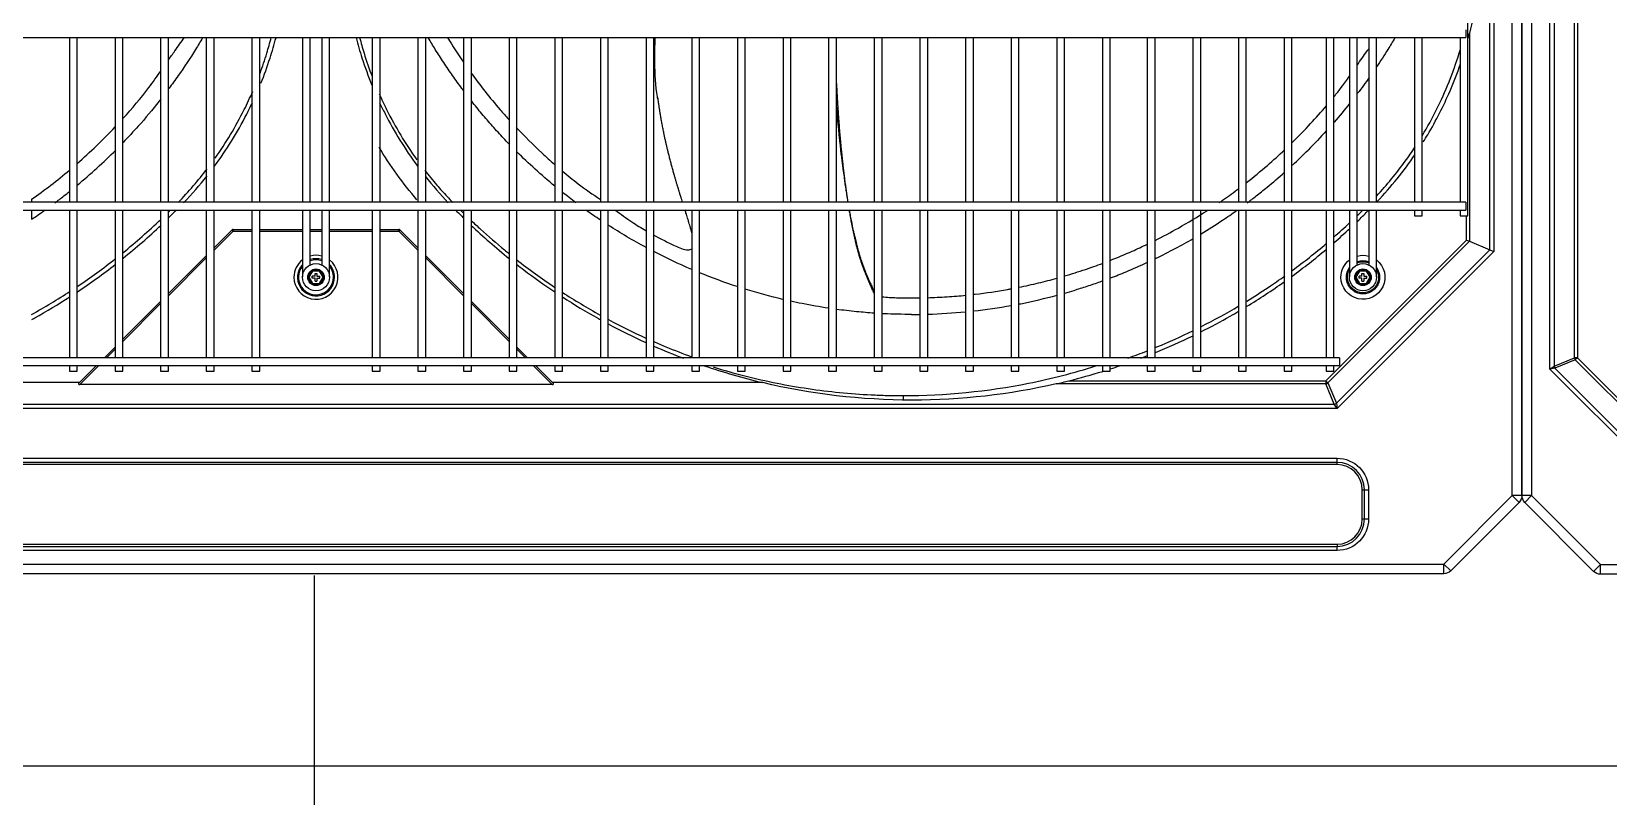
# Model space of a CAD drawing. Header units: millimetres. Extents: x 0 to 504600, y 0 to 118800.
# Drawn here: x 437489 to 438300, y 47223 to 47616 of the extents above; entities that cross this region are included whole.
import ezdxf

# ---------------------------------------------------------------- set-up
doc = ezdxf.new("R2010")
doc.units = ezdxf.units.MM
doc.header["$LTSCALE"] = 200
doc.layers.add('LG-AIRCON', color=240, linetype='Continuous')
doc.layers.add('LG-RLRG', color=3, linetype='Continuous')

# ---------------------------------------------------------------- blocks, each defined once
blk = doc.blocks.new('NEWUXB+UXA 1')
at = {"layer": 'LG-AIRCON', "color": 0}
for p, q in [((615.67, 40.21), (615.67, 721.67)), ((620.67, 721.67), (620.67, 40.21)), ((620.67, 40.21), (620.67, 721.31)), ((625.67, 721.31), (625.67, 40.21)), ((604.15, 166.7), (604.15, 654.85)), ((606.27, 656.37), (606.27, 165.82)), ((635.07, 105.28), (635.07, 656.24)), ((637.19, 654.71), (637.19, 106.81)), ((647.67, 111.14), (647.67, 650.37)), ((649.23, 650.37), (649.23, 111.14)), ((592.81, 184.13), (592.81, 638.06)), ((591.81, 279.92), (591.81, 277.92)), ((591.81, 277.92), (591.81, 275.92)), ((593.67, 278.15), (593.67, 171.04)), ((-592.71, 275.92), (591.81, 275.92)), ((-127.21, 275.92), (-127.21, 191.14)), ((-123.22, 191.14), (-123.22, 275.92)), ((-103.72, 275.92), (-103.72, 191.14)), ((-99.72, 191.14), (-99.72, 275.92)), ((-80.22, 275.92), (-80.22, 191.14)), ((-76.22, 191.14), (-76.22, 275.92)), ((-56.73, 275.92), (-56.73, 191.14)), ((-52.73, 191.14), (-52.73, 275.92)), ((-33.23, 275.92), (-33.23, 191.14)), ((-29.23, 191.14), (-29.23, 275.92)), ((-7.23, 275.92), (-7.23, 191.14)), ((-3.23, 191.14), (-3.23, 275.92)), ((2.76, 275.92), (2.76, 191.13)), ((6.76, 191.13), (6.76, 275.92)), ((28.76, 275.92), (28.76, 191.14)), ((32.76, 191.14), (32.76, 275.92)), ((52.26, 275.92), (52.26, 191.14)), ((56.26, 191.14), (56.26, 275.92)), ((75.75, 275.92), (75.75, 191.14)), ((79.75, 191.14), (79.75, 275.92)), ((99.25, 275.92), (99.25, 191.14)), ((103.25, 191.14), (103.25, 275.92)), ((122.75, 275.92), (122.75, 191.14)), ((126.75, 191.14), (126.75, 275.92)), ((146.24, 275.92), (146.24, 191.14)), ((150.24, 191.14), (150.24, 275.92)), ((169.74, 275.92), (169.74, 191.14)), ((173.74, 191.14), (173.74, 275.92)), ((193.24, 275.92), (193.24, 191.14)), ((197.23, 191.14), (197.23, 275.92)), ((216.73, 275.92), (216.73, 191.14)), ((220.73, 191.14), (220.73, 275.92)), ((240.23, 275.92), (240.23, 191.14)), ((244.23, 191.14), (244.23, 275.92)), ((263.72, 275.92), (263.72, 191.14)), ((267.72, 191.14), (267.72, 275.92)), ((287.22, 275.92), (287.22, 191.14)), ((291.22, 191.14), (291.22, 275.92)), ((310.72, 275.92), (310.72, 191.14)), ((314.72, 191.14), (314.72, 275.92)), ((334.21, 275.92), (334.21, 191.14)), ((338.21, 191.14), (338.21, 275.92)), ((357.71, 275.92), (357.71, 191.14)), ((361.71, 191.14), (361.71, 275.92)), ((381.21, 275.92), (381.21, 191.14)), ((385.21, 191.14), (385.21, 275.92)), ((404.7, 275.92), (404.7, 191.14)), ((408.7, 191.14), (408.7, 275.92)), ((427.77, 275.92), (427.77, 191.14)), ((431.77, 191.14), (431.77, 275.92)), ((451.27, 275.92), (451.27, 191.14)), ((455.26, 191.14), (455.26, 275.92)), ((474.76, 275.92), (474.76, 191.14)), ((478.76, 191.14), (478.76, 275.92)), ((498.26, 275.92), (498.26, 191.14)), ((502.26, 191.14), (502.26, 275.92)), ((519.82, 275.92), (519.82, 191.14)), ((523.82, 191.14), (523.82, 275.92)), ((531.82, 275.92), (531.82, 191.13)), ((535.82, 191.13), (535.82, 275.92)), ((541.82, 275.92), (541.82, 191.14)), ((545.82, 191.14), (545.82, 275.92)), ((565.31, 275.92), (565.31, 191.13)), ((569.31, 191.13), (569.31, 275.92)), ((588.81, 275.92), (588.81, 191.13)), ((591.81, 191.13), (-592.71, 191.13)), ((-592.71, 187.13), (591.81, 187.13)), ((-146.67, 192.68), (-146.67, 191.13)), ((-146.67, 187.14), (-146.67, 182.42)), ((-127.21, 187.14), (-127.21, 111.15)), ((-123.22, 111.15), (-123.22, 187.14)), ((-103.72, 187.14), (-103.72, 111.15)), ((-99.72, 111.15), (-99.72, 187.14)), ((-80.22, 187.14), (-80.22, 111.15)), ((-76.22, 111.15), (-76.22, 187.14)), ((-56.73, 187.14), (-56.73, 111.15)), ((-52.73, 111.15), (-52.73, 187.14)), ((-33.23, 187.14), (-33.23, 111.15)), ((-29.23, 111.15), (-29.23, 187.14)), ((-7.23, 187.14), (-7.23, 175.79)), ((-3.23, 175.79), (-3.23, 187.14)), ((2.76, 187.13), (2.76, 175.79)), ((6.76, 175.79), (6.76, 187.13)), ((28.76, 187.14), (28.76, 111.15)), ((32.76, 111.15), (32.76, 187.14)), ((52.26, 187.14), (52.26, 111.15)), ((56.26, 111.15), (56.26, 187.14)), ((75.75, 187.14), (75.75, 111.15)), ((79.75, 111.15), (79.75, 187.14)), ((99.25, 187.14), (99.25, 111.15)), ((103.25, 111.15), (103.25, 187.14)), ((122.75, 187.14), (122.75, 111.15)), ((126.75, 111.15), (126.75, 187.14)), ((146.24, 187.14), (146.24, 111.15)), ((150.24, 111.15), (150.24, 187.14)), ((169.74, 187.14), (169.74, 111.15)), ((173.74, 111.15), (173.74, 187.14)), ((193.24, 187.14), (193.24, 111.15)), ((197.23, 111.15), (197.23, 187.14)), ((216.73, 187.14), (216.73, 111.15)), ((220.73, 111.15), (220.73, 187.14)), ((240.23, 187.14), (240.23, 111.15)), ((244.23, 111.15), (244.23, 187.14)), ((263.72, 187.14), (263.72, 111.15)), ((267.72, 111.15), (267.72, 187.14)), ((287.22, 187.14), (287.22, 111.15)), ((291.22, 111.15), (291.22, 187.14)), ((310.72, 187.14), (310.72, 111.15)), ((314.72, 111.15), (314.72, 187.14)), ((334.21, 187.14), (334.21, 111.15)), ((338.21, 111.15), (338.21, 187.14)), ((357.71, 187.14), (357.71, 111.15)), ((361.71, 111.15), (361.71, 187.14)), ((381.21, 187.14), (381.21, 111.15)), ((385.21, 111.15), (385.21, 187.14)), ((404.7, 187.14), (404.7, 111.15)), ((408.7, 111.15), (408.7, 187.14)), ((427.77, 187.14), (427.77, 111.15)), ((431.77, 111.15), (431.77, 187.14)), ((451.27, 187.14), (451.27, 111.15)), ((455.26, 111.15), (455.26, 187.14)), ((474.76, 187.14), (474.76, 111.15)), ((478.76, 111.15), (478.76, 187.14)), ((498.26, 187.14), (498.26, 111.15)), ((502.26, 111.15), (502.26, 187.14)), ((519.82, 187.14), (519.82, 111.15)), ((523.82, 111.15), (523.82, 187.14)), ((531.82, 187.13), (531.82, 175.79)), ((535.82, 175.79), (535.82, 187.13)), ((541.82, 187.14), (541.82, 175.79)), ((545.82, 175.79), (545.82, 187.14)), ((565.31, 187.13), (565.31, 184.13)), ((569.31, 184.13), (569.31, 187.13)), ((588.81, 187.13), (588.81, 184.13)), ((591.81, 191.13), (591.81, 189.13)), ((591.81, 189.13), (591.81, 187.13)), ((565.31, 184.13), (569.31, 184.13)), ((588.81, 184.13), (592.81, 184.13)), ((592.11, 171.68), (592.11, 184.13)), ((-52.73, 167.63), (-43.46, 176.9)), ((-52.73, 166.5), (-42.89, 176.33)), ((-42.89, 176.33), (-43.46, 176.9)), ((-42.89, 177.13), (-33.23, 177.13)), ((-42.89, 177.13), (-42.89, 176.33)), ((-42.89, 176.33), (-33.23, 176.33)), ((-29.23, 177.13), (-7.23, 177.13)), ((-29.23, 176.33), (-7.23, 176.33)), ((-7.23, 175.79), (-7.23, 172.96)), ((-7.23, 172.96), (-7.23, 169.31)), ((-3.23, 177.13), (2.76, 177.13)), ((-3.23, 176.33), (2.76, 176.33)), ((-3.23, 172.96), (-3.23, 175.79)), ((-3.23, 169.31), (-3.23, 172.96)), ((2.76, 175.79), (2.76, 172.96)), ((2.76, 172.96), (2.76, 169.31)), ((6.76, 177.13), (28.76, 177.13)), ((6.76, 176.33), (28.76, 176.33)), ((6.76, 172.96), (6.76, 175.79)), ((6.76, 169.31), (6.76, 172.96)), ((6.76, 172.96), (6.76, 172.96)), ((32.76, 177.13), (42.42, 177.13)), ((32.76, 176.33), (42.42, 176.33)), ((42.42, 176.33), (42.42, 177.13)), ((42.98, 176.9), (42.42, 176.33)), ((42.42, 176.33), (52.26, 166.49)), ((42.98, 176.9), (52.26, 167.62)), ((519.69, 99.26), (592.11, 171.68)), ((593.67, 171.04), (520.79, 98.16)), ((531.82, 175.79), (531.82, 172.96)), ((531.82, 172.96), (531.82, 169.31)), ((531.82, 172.96), (531.82, 172.96)), ((535.82, 172.96), (535.82, 175.79)), ((535.82, 169.31), (535.82, 172.96)), ((541.82, 175.79), (541.82, 172.96)), ((541.82, 172.96), (541.82, 169.31)), ((545.82, 172.96), (545.82, 175.79)), ((545.82, 169.31), (545.82, 172.96)), ((592.11, 171.68), (593.67, 171.04)), ((593.67, 171.04), (604.15, 166.7)), ((-76.22, 144.13), (-56.73, 163.63)), ((-76.22, 143), (-56.73, 162.5)), ((-7.23, 169.31), (-7.23, 166.48)), ((-7.23, 166.48), (-7.23, 152.73)), ((-3.23, 166.48), (-3.23, 169.31)), ((-3.23, 158.87), (-3.23, 166.48)), ((2.76, 169.31), (2.76, 166.48)), ((2.76, 166.48), (2.76, 158.87)), ((6.76, 169.31), (6.76, 169.31)), ((6.76, 166.48), (6.76, 169.31)), ((6.76, 152.69), (6.76, 166.48)), ((56.26, 163.62), (75.75, 144.13)), ((56.26, 162.49), (75.76, 143)), ((525.13, 87.68), (604.15, 166.7)), ((606.27, 165.82), (525.55, 85.1)), ((531.82, 169.31), (531.82, 169.31)), ((531.82, 169.31), (531.82, 166.48)), ((531.82, 166.48), (531.82, 152.71)), ((535.82, 166.48), (535.82, 169.31)), ((535.82, 158.87), (535.82, 166.48)), ((541.82, 169.31), (541.82, 166.48)), ((541.82, 166.48), (541.82, 158.87)), ((545.82, 166.48), (545.82, 169.31)), ((545.82, 152.71), (545.82, 166.48)), ((604.15, 166.7), (606.27, 165.82)), ((-4.49, 152.55), (-2.36, 156.23)), ((-2.07, 155.73), (-3.91, 152.55)), ((-2.36, 156.23), (1.89, 156.23)), ((-2.36, 156.23), (-2.07, 155.73)), ((1.6, 155.73), (-2.07, 155.73)), ((-0.74, 154.55), (0.26, 154.55)), ((-0.74, 153.05), (-0.74, 154.55)), ((0.26, 154.55), (0.26, 153.05)), ((1.6, 155.73), (1.89, 156.23)), ((3.43, 152.55), (1.6, 155.73)), ((1.89, 156.23), (4.01, 152.55)), ((534.57, 152.55), (536.7, 156.23)), ((536.98, 155.73), (535.15, 152.55)), ((536.7, 156.23), (540.95, 156.23)), ((536.7, 156.23), (536.98, 155.73)), ((540.66, 155.73), (536.98, 155.73)), ((538.32, 154.55), (539.32, 154.55)), ((538.32, 153.05), (538.32, 154.55)), ((539.32, 154.55), (539.32, 153.05)), ((540.66, 155.73), (540.95, 156.23)), ((542.49, 152.55), (540.66, 155.73)), ((540.95, 156.23), (543.07, 152.55)), ((-2.36, 148.87), (-4.49, 152.55)), ((-4.49, 152.55), (-3.91, 152.55)), ((-3.91, 152.55), (-2.07, 149.37)), ((-2.36, 148.87), (-2.07, 149.37)), ((1.89, 148.87), (-2.36, 148.87)), ((-0.74, 153.05), (-2.24, 153.05)), ((-2.24, 152.05), (-2.24, 153.05)), ((-0.74, 152.05), (-2.24, 152.05)), ((-2.07, 149.37), (1.6, 149.37)), ((-0.74, 150.55), (-0.74, 152.05)), ((-0.74, 150.55), (0.26, 150.55)), ((0.26, 153.05), (1.76, 153.05)), ((0.26, 152.05), (0.26, 150.55)), ((0.26, 152.05), (1.76, 152.05)), ((1.6, 149.37), (3.43, 152.55)), ((1.6, 149.37), (1.89, 148.87)), ((1.76, 152.05), (1.76, 153.05)), ((4.01, 152.55), (1.89, 148.87)), ((3.43, 152.55), (4.01, 152.55)), ((536.7, 148.87), (534.57, 152.55)), ((534.57, 152.55), (535.15, 152.55)), ((535.15, 152.55), (536.98, 149.37)), ((536.7, 148.87), (536.98, 149.37)), ((540.95, 148.87), (536.7, 148.87)), ((538.32, 153.05), (536.82, 153.05)), ((536.82, 152.05), (536.82, 153.05)), ((538.32, 152.05), (536.82, 152.05)), ((536.98, 149.37), (540.66, 149.37)), ((538.32, 150.55), (538.32, 152.05)), ((538.32, 150.55), (539.32, 150.55)), ((539.32, 153.05), (540.82, 153.05)), ((539.32, 152.05), (539.32, 150.55)), ((539.32, 152.05), (540.82, 152.05)), ((540.66, 149.37), (542.49, 152.55)), ((540.66, 149.37), (540.95, 148.87)), ((540.82, 152.05), (540.82, 153.05)), ((543.07, 152.55), (540.95, 148.87)), ((542.49, 152.55), (543.07, 152.55)), ((-99.72, 120.64), (-80.22, 140.13)), ((-99.72, 119.51), (-80.22, 139)), ((79.75, 140.13), (99.25, 120.63)), ((79.75, 139), (99.25, 119.5)), ((-109.21, 111.15), (-103.72, 116.64)), ((-108.08, 111.15), (-103.72, 115.51)), ((103.25, 116.63), (108.74, 111.15)), ((103.25, 115.5), (107.6, 111.15)), ((526.82, 111.15), (-527.72, 111.15)), ((-527.72, 107.15), (526.82, 107.15)), ((-127.21, 107.15), (-127.21, 104.15)), ((-123.22, 104.15), (-123.22, 107.15)), ((-122.21, 98.14), (-113.21, 107.15)), ((-121.88, 97.34), (-112.08, 107.15)), ((-103.72, 107.15), (-103.72, 104.15)), ((-99.72, 104.15), (-99.72, 107.15)), ((-80.22, 107.15), (-80.22, 104.15)), ((-76.22, 104.15), (-76.22, 107.15)), ((-56.73, 107.15), (-56.73, 104.15)), ((-52.73, 104.15), (-52.73, 107.15)), ((-33.23, 107.15), (-33.23, 104.15)), ((-29.23, 104.15), (-29.23, 107.15)), ((28.76, 107.15), (28.76, 104.15)), ((32.76, 104.15), (32.76, 107.15)), ((52.26, 107.15), (52.26, 104.15)), ((56.26, 104.15), (56.26, 107.15)), ((75.75, 107.15), (75.75, 104.15)), ((79.75, 104.15), (79.75, 107.15)), ((99.25, 107.15), (99.25, 104.15)), ((103.25, 104.15), (103.25, 107.15)), ((111.6, 107.15), (121.41, 97.34)), ((112.73, 107.15), (121.74, 98.14)), ((122.75, 107.15), (122.75, 104.15)), ((126.75, 104.15), (126.75, 107.15)), ((146.24, 107.15), (146.24, 104.15)), ((150.24, 104.15), (150.24, 107.15)), ((169.74, 107.15), (169.74, 104.15)), ((173.74, 104.15), (173.74, 107.15)), ((193.24, 107.15), (193.24, 104.15)), ((197.23, 104.15), (197.23, 107.15)), ((216.73, 107.15), (216.73, 104.15)), ((220.73, 104.15), (220.73, 107.15)), ((240.23, 107.15), (240.23, 104.15)), ((244.23, 104.15), (244.23, 107.15)), ((263.72, 107.15), (263.72, 104.15)), ((267.72, 104.15), (267.72, 107.15)), ((287.22, 107.15), (287.22, 104.15)), ((291.22, 104.15), (291.22, 107.15)), ((310.72, 107.15), (310.72, 104.15)), ((314.72, 104.15), (314.72, 107.15)), ((334.21, 107.15), (334.21, 104.15)), ((338.21, 104.15), (338.21, 107.15)), ((357.71, 107.15), (357.71, 104.15)), ((361.71, 104.15), (361.71, 107.15)), ((381.21, 107.15), (381.21, 104.15)), ((385.21, 104.15), (385.21, 107.15)), ((404.7, 107.15), (404.7, 104.15)), ((408.7, 104.15), (408.7, 107.15)), ((427.77, 107.15), (427.77, 104.15)), ((431.77, 104.15), (431.77, 107.15)), ((451.27, 107.15), (451.27, 104.15)), ((455.26, 104.15), (455.26, 107.15)), ((474.76, 107.15), (474.76, 104.15)), ((478.76, 104.15), (478.76, 107.15)), ((498.26, 107.15), (498.26, 104.15)), ((502.26, 104.15), (502.26, 107.15)), ((519.82, 107.15), (519.82, 104.15)), ((523.82, 104.15), (523.82, 107.15)), ((526.82, 111.15), (526.82, 109.15)), ((526.82, 109.15), (526.82, 107.15)), ((635.07, 105.28), (637.19, 106.81)), ((637.65, 105.71), (635.07, 105.28)), ((637.19, 106.81), (647.67, 111.14)), ((648.13, 110.04), (637.65, 105.71)), ((637.65, 105.71), (716.06, 27.29)), ((649.23, 111.14), (647.67, 111.14)), ((649.23, 111.14), (648.13, 110.04)), ((720.4, 37.77), (648.13, 110.04)), ((649.23, 111.14), (721.5, 38.87)), ((-122.01, 98.34), (-230.22, 98.34)), ((-127.21, 104.15), (-123.22, 104.15)), ((-103.72, 104.15), (-99.72, 104.15)), ((-80.22, 104.15), (-76.22, 104.15)), ((-56.73, 104.15), (-52.73, 104.15)), ((-33.23, 104.15), (-29.23, 104.15)), ((28.76, 104.15), (32.76, 104.15)), ((52.26, 104.15), (56.26, 104.15)), ((75.75, 104.15), (79.75, 104.15)), ((99.25, 104.15), (103.25, 104.15)), ((229.75, 98.34), (121.54, 98.34)), ((122.75, 104.15), (126.75, 104.15)), ((146.24, 104.15), (150.24, 104.15)), ((169.74, 104.15), (173.74, 104.15)), ((193.24, 104.15), (197.23, 104.15)), ((216.73, 104.15), (220.73, 104.15)), ((240.23, 104.15), (244.23, 104.15)), ((263.72, 104.15), (267.72, 104.15)), ((287.22, 104.15), (291.22, 104.15)), ((310.72, 104.15), (314.72, 104.15)), ((334.21, 104.15), (338.21, 104.15)), ((357.71, 104.15), (361.71, 104.15)), ((519.69, 97.7), (380.92, 97.7)), ((381.21, 104.15), (385.21, 104.15)), ((387.42, 99.26), (519.69, 99.26)), ((404.7, 104.15), (408.7, 104.15)), ((427.77, 104.15), (431.77, 104.15)), ((451.27, 104.15), (455.26, 104.15)), ((474.76, 104.15), (478.76, 104.15)), ((498.26, 104.15), (502.26, 104.15)), ((519.69, 99.26), (519.69, 97.7)), ((519.69, 99.26), (520.79, 98.16)), ((524.03, 87.22), (519.69, 97.7)), ((519.82, 104.15), (523.82, 104.15)), ((520.79, 98.16), (525.13, 87.68)), ((715.64, 24.72), (635.07, 105.28)), ((121.41, 97.34), (-121.88, 97.34)), ((525.55, 85.1), (-526.02, 85.1)), ((-524.5, 87.22), (524.03, 87.22)), ((525.55, 85.1), (524.03, 87.22)), ((525.13, 87.68), (525.55, 85.1)), ((-525.95, 59.43), (525.48, 59.43)), ((525.48, 57.31), (-525.95, 57.31)), ((525.48, 57.31), (525.48, 59.43)), ((525.48, 56.19), (525.48, 57.31)), ((525.48, 56.19), (-525.95, 56.19)), ((538.48, 28.2), (538.48, 43.19)), ((538.48, 43.19), (539.6, 43.19)), ((539.6, 28.2), (539.6, 43.19)), ((539.6, 43.19), (541.72, 43.19)), ((541.72, 43.19), (541.72, 28.2)), ((580.46, 5), (615.67, 40.21)), ((619.2, 36.68), (583.99, 1.46)), ((619.2, 36.68), (615.67, 40.21)), ((620.67, 40.21), (615.67, 40.21)), ((625.67, 40.21), (620.67, 40.21)), ((622.13, 36.68), (625.67, 40.21)), ((657.59, 1.22), (622.13, 36.68)), ((625.67, 40.21), (661.12, 4.76)), ((538.48, 28.2), (539.6, 28.2)), ((539.6, 28.2), (541.72, 28.2)), ((-525.95, 15.2), (525.48, 15.2)), ((-525.95, 14.08), (525.48, 14.08)), ((525.48, 11.96), (-525.95, 11.96)), ((525.48, 15.2), (525.48, 14.08)), ((525.48, 11.96), (525.48, 14.08)), ((-580.46, 5), (580.46, 5)), ((580.46, 0), (-580.46, 0)), ((580.46, 0), (580.46, 5)), ((583.99, 1.46), (580.46, 5)), ((657.59, 1.22), (661.12, 4.76)), ((661.12, 4.76), (1512.56, 4.76)), ((661.12, -0.24), (661.12, 4.76)), ((1512.56, -0.24), (661.12, -0.24))]:
    blk.add_line(p, q, dxfattribs=at)
for centre, radius in [((-0.24, 152.55), 7), ((-0.24, 152.55), 4.25), ((-0.24, 152.55), 4.25), ((538.82, 152.55), 7), ((538.82, 152.55), 4.25), ((538.82, 152.55), 4.25)]:
    blk.add_circle(centre, radius, dxfattribs=at)
for centre, radius, start, end in [((-42.89, 176.33), 0.8, 90, 135), ((42.42, 176.33), 0.8, 45, 90), ((-0.24, 152.55), 11.33, 74.65506, 105.33943), ((-0.24, 152.55), 11.33, 180, 51.85692), ((-0.24, 152.55), 11.33, 128.13746, 180), ((-0.24, 152.55), 9.56, 137.01949, 0), ((-0.24, 152.55), 9, 141.03565, 0), ((-0.24, 152.55), 9.56, 71.73561, 108.26428), ((-0.24, 152.55), 9, 70.54325, 109.45702), ((-0.24, 152.55), 9.56, 0, 42.98056), ((-0.24, 152.55), 9, 0, 38.95884), ((525.48, 43.19), 14.12, 0, 90), ((525.48, 43.19), 13, 0, 90), ((525.48, 28.2), 14.12, 270, 0), ((525.48, 28.2), 13, 270, 0)]:
    blk.add_arc(centre, radius, start, end, dxfattribs=at)
at = {"layer": 'LG-AIRCON', "color": 0, "extrusion": (0, 0, -1)}
for centre, radius, start, end in [((-538.82, 152.55), 11.33, 74.66068, 105.34505), ((-538.82, 152.55), 11.33, 0, 51.86254), ((-538.82, 152.55), 11.33, 128.14308, 0), ((-538.82, 152.55), 8.56, 0, 35.21806), ((-538.82, 152.55), 8.56, 144.78738, 0), ((-538.82, 152.55), 8, 0, 28.98565), ((-538.82, 152.55), 8, 151.01995, 0), ((-538.82, 152.55), 8.56, 69.51378, 110.49186), ((-538.82, 152.55), 8, 67.99492, 112.01069), ((-525.48, 43.19), 16.24, 90, 180), ((-615.67, 40.21), 5, 180, 225), ((-625.67, 40.21), 5, 315, 0), ((-525.48, 28.2), 16.24, 180, 270), ((-580.46, 5), 5, 225, 270), ((-661.12, 4.76), 5, 270, 315)]:
    blk.add_arc(centre, radius, start, end, dxfattribs=at)
at = {"layer": 'LG-AIRCON', "color": 0}
for centre, major_axis, ratio, start_param, end_param in [((638.75, 106.81), (-0.84, 2.03), 0.678598, 1.296782, 1.844811), ((649.23, 111.14), (-0.84, 2.03), 0.678598, 1.296782, 1.844811), ((-121.08, 98.14), (1.37, 0.57), 0.414214, 2.356194, 3.926991), ((120.61, 98.14), (-1.37, 0.57), 0.414214, 2.356194, 3.926991), ((519.69, 99.26), (2.03, 0.84), 0.678598, 4.438375, 4.986403), ((524.03, 88.78), (2.03, 0.84), 0.678598, 4.438375, 4.986403)]:
    blk.add_ellipse(centre, major_axis=major_axis, ratio=ratio, start_param=start_param, end_param=end_param, dxfattribs=at)
for points, knots in [([(602.02, 420.93), (602.02, 396.96), (601.59, 373), (600.49, 343.07), (600.25, 337.09), (599.69, 325.14), (599.43, 319.16), (598.32, 301.3), (596.53, 289.61), (593.67, 278.15)], [0, 0, 0, 0, 0.5, 0.5, 0.625, 0.625, 0.75, 0.75, 1, 1, 1, 1]), ([(-76.25, 264.3), (-75.15, 265.86), (-72.43, 269.73), (-69.59, 273.56), (-67.97, 275.89)], [0, 0, 0, 0, 0.404883, 1, 1, 1, 1]), ([(-58.64, 275.75), (-59.82, 273.75), (-63.81, 267.15), (-69.56, 258.44), (-74.32, 251.87), (-75.94, 249.69)], [0, 0, 0, 0, 0.221999, 0.739418, 1, 1, 1, 1]), ([(-29.07, 257.53), (-27.8, 260.94), (-26.63, 264.39), (-24.75, 270.51), (-23.99, 273.2), (-23.29, 275.89)], [0, 0, 0, 0, 0.563574, 0.563574, 1, 1, 1, 1]), ([(-28.61, 252.37), (-26.89, 256.63), (-25.33, 260.94), (-22.79, 268.76), (-21.76, 272.27), (-20.83, 275.81)], [0, 0, 0, 0, 0.555539, 0.555539, 1, 1, 1, 1]), ([(20.36, 275.85), (21.28, 272.32), (22.3, 268.84), (24.95, 260.66), (26.66, 255.99), (28.55, 251.38)], [0, 0, 0, 0, 0.420981, 0.420981, 1, 1, 1, 1]), ([(22.23, 275.9), (22.92, 273.21), (23.68, 270.52), (25.75, 263.8), (27.14, 259.76), (28.66, 255.77)], [0, 0, 0, 0, 0.398194, 0.398194, 1, 1, 1, 1]), ([(75.48, 248.88), (75.29, 249.14), (73.46, 251.59), (70.08, 256.26), (65.5, 262.98), (61.34, 269.47), (58.75, 273.75), (57.58, 275.75)], [0, 0, 0, 0, 0.030003, 0.283624, 0.535302, 0.785046, 1, 1, 1, 1]), ([(175.75, 244.42), (175.69, 244.71), (174.51, 250.85), (174.19, 261.42), (174.26, 271.67), (174.47, 275.92)], [0, 0, 0, 0, 0.028763, 0.596266, 1, 1, 1, 1]), ([(535.82, 261.66), (537.52, 264.1), (539.49, 266.94), (541.54, 269.77), (541.82, 270.16)], [0, 0, 0, 0, 0.861799, 1, 1, 1, 1]), ([(555.26, 275.75), (554.09, 273.75), (551.05, 268.73), (547.86, 263.8), (545.87, 260.85)], [0, 0, 0, 0, 0.394402, 1, 1, 1, 1]), ([(569.4, 225.53), (572.01, 229.85), (574.45, 234.27), (581.36, 248.1), (585.29, 257.93), (588.55, 268.54), (588.76, 269.25), (588.97, 269.96)], [0, 0, 0, 0, 0.31261, 0.31261, 0.954356, 0.954356, 1, 1, 1, 1]), ([(569.9, 222.19), (570.67, 223.42), (571.43, 224.66), (576.46, 233.13), (580.32, 240.7), (585.62, 253.01), (587.4, 257.63), (589, 262.31)], [0, 0, 0, 0, 0.098619, 0.098619, 0.666619, 0.666619, 1, 1, 1, 1]), ([(-99.63, 234.23), (-94.97, 239.33), (-88.24, 247.24), (-82.18, 255.79), (-80.2, 258.62)], [0, 0, 0, 0, 0.672281, 1, 1, 1, 1]), ([(79.56, 257.73), (84.23, 251.27), (90.59, 243.22), (97.5, 235.44), (98.99, 233.8)], [0, 0, 0, 0, 0.788206, 1, 1, 1, 1]), ([(267.72, 252.22), (267.73, 252.07), (267.76, 251.43), (267.82, 250.28), (267.9, 248.63), (267.98, 247.17), (268.07, 245.55), (268.15, 244.1), (268.25, 242.48), (268.35, 240.87), (268.44, 239.42), (268.55, 237.8), (268.65, 236.33), (268.77, 234.69), (268.88, 233.22), (268.99, 231.77), (269.11, 230.18), (269.24, 228.61), (269.37, 227.03), (269.51, 225.46), (269.64, 224.05), (269.78, 222.48), (269.91, 221.06), (270.06, 219.47), (270.2, 218.04), (270.35, 216.62), (270.51, 215.07), (270.66, 213.68), (270.82, 212.16), (270.98, 210.79), (271.15, 209.27), (271.33, 207.75), (271.49, 206.39), (271.68, 204.88), (271.85, 203.51), (272.04, 201.98), (272.22, 200.62), (272.41, 199.27), (272.61, 197.79), (272.79, 196.47), (273, 195.02), (273.18, 193.86), (273.39, 192.46), (273.51, 191.64), (273.59, 191.12)], [0, 0, 0, 0, 0.006537, 0.029522, 0.052508, 0.083155, 0.098479, 0.129126, 0.152111, 0.175096, 0.205744, 0.221067, 0.251714, 0.2747, 0.297685, 0.32067, 0.343656, 0.374303, 0.397288, 0.420274, 0.450921, 0.466244, 0.496892, 0.519877, 0.542862, 0.565848, 0.588833, 0.61948, 0.634804, 0.665451, 0.688436, 0.711422, 0.742069, 0.757393, 0.78804, 0.811025, 0.83401, 0.856996, 0.879981, 0.910628, 0.925952, 0.956599, 0.971923, 1, 1, 1, 1]), ([(523.99, 245.51), (525.24, 247.07), (527.92, 250.51), (530.49, 254.06), (531.86, 256)], [0, 0, 0, 0, 0.45942, 1, 1, 1, 1]), ([(-80.02, 244.34), (-80.34, 243.93), (-84.1, 239.14), (-90.47, 231.5), (-96.93, 224.65), (-99.6, 221.87)], [0, 0, 0, 0, 0.052501, 0.612417, 1, 1, 1, 1]), ([(-52.2, 213.81), (-46.56, 221.75), (-41.55, 230.08), (-35.66, 241.87), (-34.2, 244.99), (-32.83, 248.16)], [0, 0, 0, 0, 0.739872, 0.739872, 1, 1, 1, 1]), ([(32.32, 246.91), (33.53, 244.17), (34.8, 241.46), (40.63, 229.8), (45.82, 221.21), (51.68, 213.05)], [0, 0, 0, 0, 0.228133, 0.228133, 1, 1, 1, 1]), ([(188.51, 191.12), (188.51, 191.12), (188.36, 191.59), (188.06, 192.56), (187.65, 193.85), (187.24, 195.18), (186.82, 196.52), (186.4, 197.89), (185.98, 199.26), (185.57, 200.64), (185.1, 202.21), (184.64, 203.78), (184.24, 205.19), (183.78, 206.78), (183.38, 208.21), (182.89, 210.01), (182.5, 211.45), (182.02, 213.28), (181.64, 214.76), (181.21, 216.44), (180.84, 217.95), (180.43, 219.68), (180.02, 221.41), (179.63, 223.14), (179.25, 224.87), (178.85, 226.79), (178.5, 228.52), (178.12, 230.46), (177.82, 232.01), (177.47, 233.96), (177.17, 235.71), (176.85, 237.69), (176.57, 239.48), (176.3, 241.3), (176.05, 243.12), (175.89, 244.33), (175.82, 244.94)], [0, 0, 0, 0, 0.000068, 0.030993, 0.061917, 0.082534, 0.113458, 0.144382, 0.164999, 0.195923, 0.226847, 0.257772, 0.288696, 0.309313, 0.350545, 0.371161, 0.412394, 0.43301, 0.474243, 0.494859, 0.525784, 0.556708, 0.587632, 0.618557, 0.649481, 0.680406, 0.721638, 0.742255, 0.783487, 0.804103, 0.845336, 0.87626, 0.907185, 0.938109, 0.969034, 1, 1, 1, 1]), ([(-52.6, 209.55), (-46.33, 218.01), (-40.76, 226.99), (-34.9, 238.41), (-33.93, 240.36), (-33, 242.33)], [0, 0, 0, 0, 0.829987, 0.829987, 1, 1, 1, 1]), ([(32.54, 242.32), (33.43, 240.44), (34.35, 238.57), (40.05, 227.44), (45.6, 218.46), (51.86, 209.95), (51.95, 209.83), (52.04, 209.71)], [0, 0, 0, 0, 0.165073, 0.165073, 0.987864, 0.987864, 1, 1, 1, 1]), ([(99.12, 221.21), (98.19, 222.16), (95.32, 225.15), (90.64, 230.28), (85.16, 236.62), (81.52, 241.08), (79.69, 243.41), (79.57, 243.55)], [0, 0, 0, 0, 0.134617, 0.418834, 0.70095, 0.980961, 1, 1, 1, 1]), ([(267.72, 240.01), (267.75, 239.68), (267.9, 238.39), (268.02, 236.51), (268.16, 234.33), (268.38, 232.04), (268.68, 229.65), (268.87, 227.52), (268.99, 225.72), (269.15, 224.01), (269.5, 221.84), (269.69, 219.28), (269.92, 217.01), (270.23, 214.71), (270.56, 212.43), (270.78, 210.18), (271.13, 207.24), (271.58, 204.99), (271.85, 202.37), (272.17, 199.87), (272.63, 197.23), (272.98, 195), (273.24, 193.15), (273.42, 192.01), (273.55, 191.37), (273.6, 191.12)], [0, 0, 0, 0, 0.018147, 0.072604, 0.104033, 0.137751, 0.209267, 0.273712, 0.29859, 0.319902, 0.366361, 0.424834, 0.458218, 0.494226, 0.568305, 0.629107, 0.652171, 0.729744, 0.761435, 0.795633, 0.869455, 0.937429, 0.963885, 0.985806, 1, 1, 1, 1]), ([(502.45, 221.96), (505.64, 225.09), (511.59, 231.2), (517.37, 237.62), (520.03, 240.74)], [0, 0, 0, 0, 0.526998, 1, 1, 1, 1]), ([(102.89, 229.61), (107.12, 225.14), (113.55, 218.76), (120.34, 212.58), (122.52, 210.67)], [0, 0, 0, 0, 0.68539, 1, 1, 1, 1]), ([(545.92, 194.44), (551.18, 200.1), (556.09, 206.06), (562.33, 214.66), (564.02, 217.1), (565.65, 219.59)], [0, 0, 0, 0, 0.719648, 0.719648, 1, 1, 1, 1]), ([(122.72, 199.42), (119.26, 202.27), (115.86, 205.21), (109.36, 211.1), (106.28, 214.02), (103.21, 217.06)], [0, 0, 0, 0, 0.511236, 0.511236, 1, 1, 1, 1]), ([(478.9, 201.3), (482.52, 204.12), (489.12, 209.55), (495.54, 215.36), (498.44, 218.11)], [0, 0, 0, 0, 0.541295, 1, 1, 1, 1]), ([(55.75, 207.6), (57.75, 205.01), (59.82, 202.47), (63.68, 197.99), (65.44, 196.03), (68.19, 193.09), (69.16, 192.07), (70.15, 191.06)], [0, 0, 0, 0, 0.449884, 0.449884, 0.8085, 0.8085, 1, 1, 1, 1]), ([(126.5, 207.25), (129.18, 204.99), (135.54, 199.9), (142.3, 195.21), (146.17, 192.52)], [0, 0, 0, 0, 0.431303, 1, 1, 1, 1]), ([(479.22, 190.85), (480.77, 192.01), (482.31, 193.18), (485.71, 195.84), (487.57, 197.32), (492.49, 201.35), (495.52, 203.94), (498.48, 206.58)], [0, 0, 0, 0, 0.233835, 0.233835, 0.520573, 0.520573, 1, 1, 1, 1]), ([(-134.68, 190.85), (-133.14, 192.01), (-131.6, 193.18), (-129.08, 195.14), (-128.1, 195.92), (-127.12, 196.7)], [0, 0, 0, 0, 0.608126, 0.608126, 1, 1, 1, 1]), ([(464.85, 191.01), (465.59, 191.52), (468.96, 193.85), (472.3, 196.27), (474.88, 198.22)], [0, 0, 0, 0, 0.220681, 1, 1, 1, 1]), ([(146.24, 181.94), (146.17, 181.99), (146.1, 182.04), (143.68, 183.65), (141.36, 185.25), (139.06, 186.89)], [0, 0, 0, 0, 0.030043, 0.030043, 1, 1, 1, 1]), ([(153.82, 187.13), (156.67, 185.08), (161.79, 181.27), (167.22, 177.92), (169.68, 176.5)], [0, 0, 0, 0, 0.555414, 1, 1, 1, 1]), ([(193.25, 175.47), (193.21, 175.61), (193.12, 175.98), (192.95, 176.61), (192.75, 177.35), (192.51, 178.23), (192.25, 179.14), (191.93, 180.2), (191.65, 181.15), (191.35, 182.13), (191.05, 183.12), (190.69, 184.27), (190.31, 185.44), (190, 186.44), (189.82, 186.99), (189.74, 187.24)], [0, 0, 0, 0, 0.041171, 0.11053, 0.17989, 0.249249, 0.353288, 0.422648, 0.526687, 0.596046, 0.665406, 0.769445, 0.873484, 0.942844, 1, 1, 1, 1]), ([(274.23, 187.14), (274.24, 187.13), (274.31, 186.68), (274.46, 185.8), (274.68, 184.51), (274.88, 183.38), (275.11, 182.11), (275.32, 181.01), (275.58, 179.64), (275.79, 178.55), (276.06, 177.2), (276.28, 176.12), (276.54, 174.92), (276.77, 173.86), (277.04, 172.67), (277.31, 171.48), (277.56, 170.43), (277.82, 169.38), (278.08, 168.34), (278.35, 167.31), (278.63, 166.29), (278.91, 165.29), (279.19, 164.3), (279.48, 163.34), (279.78, 162.36), (280.09, 161.4), (280.36, 160.57), (280.64, 159.75), (280.96, 158.81), (281.3, 157.9), (281.59, 157.11), (281.88, 156.33), (282.18, 155.56), (282.53, 154.7), (282.83, 153.96), (283.12, 153.23), (283.38, 152.63), (283.63, 152.02), (283.92, 151.34), (284.2, 150.68), (284.49, 150.02), (284.71, 149.51), (284.95, 148.95), (285.15, 148.5), (285.38, 147.96), (285.56, 147.55), (285.77, 147.08), (285.95, 146.66), (286.1, 146.31), (286.27, 145.94), (286.34, 145.78), (286.36, 145.73)], [0, 0, 0, 0, 0.000919, 0.026107, 0.051295, 0.076483, 0.093275, 0.126859, 0.143651, 0.177235, 0.194027, 0.227611, 0.244403, 0.269591, 0.294779, 0.319967, 0.345155, 0.361947, 0.387135, 0.412323, 0.429115, 0.454303, 0.479491, 0.496283, 0.521471, 0.546659, 0.563451, 0.580243, 0.605431, 0.630619, 0.647411, 0.664203, 0.689391, 0.706183, 0.731372, 0.748164, 0.764956, 0.781748, 0.79854, 0.823728, 0.84052, 0.857312, 0.874104, 0.890896, 0.907688, 0.92448, 0.941272, 0.958064, 0.974856, 0.991648, 1, 1, 1, 1]), ([(274.35, 187.14), (274.36, 187.05), (274.45, 186.48), (274.61, 185.38), (274.96, 183.38), (275.57, 180.5), (276.01, 178.17), (276.78, 174.66), (277.42, 172.62), (277.93, 170.25), (278.33, 168.45), (278.8, 166.63), (279.23, 165.16), (279.51, 164.21), (279.78, 163.3), (280.2, 162.07), (280.79, 160.27), (282, 156.86), (283.52, 153.12), (285.08, 149.54), (285.98, 147.75), (286.51, 146.63), (286.83, 145.76), (286.92, 144.83), (287.01, 144.38), (287.03, 144.19)], [0, 0, 0, 0, 0.005394, 0.035574, 0.066603, 0.130629, 0.243655, 0.266475, 0.346531, 0.38044, 0.417111, 0.456558, 0.498164, 0.521749, 0.531848, 0.564447, 0.595782, 0.649695, 0.782565, 0.838846, 0.88891, 0.914609, 0.933595, 0.963425, 1, 1, 1, 1]), ([(431.81, 171.53), (435.81, 173.54), (444.79, 178.3), (453.66, 183.65), (458.54, 186.81)], [0, 0, 0, 0, 0.44453, 1, 1, 1, 1]), ([(455.44, 174.86), (459.2, 177.13), (462.91, 179.48), (469, 183.54), (471.4, 185.2), (473.79, 186.89)], [0, 0, 0, 0, 0.601739, 0.601739, 1, 1, 1, 1]), ([(79.58, 181.81), (81.22, 180.26), (82.87, 178.73), (88.55, 173.58), (92.64, 170.05), (97.57, 166), (98.33, 165.38), (99.1, 164.76)], [0, 0, 0, 0, 0.260082, 0.260082, 0.885277, 0.885277, 1, 1, 1, 1]), ([(173.73, 174.24), (175.16, 173.46), (178.52, 171.71), (182.94, 169.49), (187.07, 167.58), (189.77, 166.7), (191.8, 166.61), (192.69, 166.84), (193.13, 167.11), (193.24, 167.19)], [0, 0, 0, 0, 0.231844, 0.538128, 0.699931, 0.858126, 0.923343, 0.979536, 1, 1, 1, 1]), ([(431.91, 162.13), (435.44, 163.83), (438.93, 165.61), (445.43, 169.07), (448.44, 170.75), (451.42, 172.49)], [0, 0, 0, 0, 0.531495, 0.531495, 1, 1, 1, 1]), ([(408.71, 161.25), (412.46, 162.72), (418.83, 165.38), (425.19, 168.31), (427.8, 169.57)], [0, 0, 0, 0, 0.58808, 1, 1, 1, 1]), ([(103.07, 159.2), (104.3, 158.24), (105.54, 157.29), (111.96, 152.43), (117.27, 148.67), (122.67, 145.06)], [0, 0, 0, 0, 0.194449, 0.194449, 1, 1, 1, 1]), ([(385.2, 153.21), (388.77, 154.25), (395.27, 156.3), (401.78, 158.61), (404.71, 159.71)], [0, 0, 0, 0, 0.549857, 1, 1, 1, 1]), ([(408.81, 152.2), (411.51, 153.22), (414.2, 154.28), (420.58, 156.93), (424.27, 158.55), (427.91, 160.24)], [0, 0, 0, 0, 0.416753, 0.416753, 1, 1, 1, 1]), ([(338.21, 143.72), (338.55, 143.75), (344.43, 144.44), (350.92, 145.4), (357.09, 146.52), (357.71, 146.64)], [0, 0, 0, 0, 0.051596, 0.904233, 1, 1, 1, 1]), ([(361.7, 147.41), (365.08, 148.09), (371.57, 149.52), (378.08, 151.2), (381.2, 152.07)], [0, 0, 0, 0, 0.520178, 1, 1, 1, 1]), ([(385.26, 144.4), (386.86, 144.86), (388.46, 145.33), (392.32, 146.5), (394.58, 147.21), (399.09, 148.7), (401.35, 149.47), (404, 150.42), (404.41, 150.57), (404.82, 150.72)], [0, 0, 0, 0, 0.243898, 0.243898, 0.590099, 0.590099, 0.9363, 0.9363, 1, 1, 1, 1]), ([(479.02, 140.27), (482.75, 142.55), (486.43, 144.91), (492.92, 149.25), (495.76, 151.21), (498.56, 153.22)], [0, 0, 0, 0, 0.558497, 0.558497, 1, 1, 1, 1]), ([(-146.6, 130.76), (-146.09, 131.04), (-145.57, 131.33), (-138.93, 135.05), (-132.93, 138.67), (-127.05, 142.47)], [0, 0, 0, 0, 0.077105, 0.077105, 1, 1, 1, 1]), ([(126.71, 142.4), (132.75, 138.49), (138.92, 134.78), (145.5, 131.11), (145.84, 130.92), (146.18, 130.73)], [0, 0, 0, 0, 0.948829, 0.948829, 1, 1, 1, 1]), ([(263.67, 136.61), (259.13, 137.29), (254.6, 138.08), (248.12, 139.37), (246.14, 139.78), (244.18, 140.22)], [0, 0, 0, 0, 0.694891, 0.694891, 1, 1, 1, 1]), ([(286.44, 145.53), (286.62, 145.21), (286.92, 144.68), (287.13, 144.3), (287.23, 144.14)], [0, 0, 0, 0, 0.532534, 1, 1, 1, 1]), ([(291.23, 142.49), (293.71, 142.27), (299.08, 141.92), (305.55, 141.88), (309.57, 141.93), (310.73, 141.94)], [0, 0, 0, 0, 0.37572, 0.818355, 1, 1, 1, 1]), ([(314.73, 142.03), (316.38, 142.08), (321.37, 142.27), (327.86, 142.69), (332.7, 143.14), (334.22, 143.29)], [0, 0, 0, 0, 0.252208, 0.764491, 1, 1, 1, 1]), ([(361.72, 138.77), (362.03, 138.83), (362.34, 138.89), (368.89, 140.2), (375.11, 141.65), (381.29, 143.31)], [0, 0, 0, 0, 0.0469, 0.0469, 1, 1, 1, 1]), ([(150.1, 130.92), (150.21, 130.86), (150.32, 130.8), (156.71, 127.38), (163.14, 124.2), (169.65, 121.24)], [0, 0, 0, 0, 0.01719, 0.01719, 1, 1, 1, 1]), ([(287.2, 134.07), (284.17, 134.27), (281.14, 134.52), (274.63, 135.16), (271.15, 135.57), (267.68, 136.04)], [0, 0, 0, 0, 0.464066, 0.464066, 1, 1, 1, 1]), ([(306.42, 133.43), (301.65, 133.43), (296.97, 133.55), (291.9, 133.79), (291.55, 133.81), (291.2, 133.83)], [0, 0, 0, 0, 0.930665, 0.930665, 1, 1, 1, 1]), ([(455.37, 124.47), (460.5, 127.04), (465.55, 129.74), (471.94, 133.37), (473.37, 134.2), (474.79, 135.03)], [0, 0, 0, 0, 0.775009, 0.775009, 1, 1, 1, 1]), ([(431.87, 116.34), (432.15, 116.46), (432.43, 116.57), (438.97, 119.28), (445.17, 122.07), (451.28, 125.06)], [0, 0, 0, 0, 0.043139, 0.043139, 1, 1, 1, 1]), ([(173.63, 119.46), (175.7, 118.55), (177.79, 117.66), (184.28, 114.97), (188.71, 113.24), (193.17, 111.62)], [0, 0, 0, 0, 0.321462, 0.321462, 1, 1, 1, 1]), ([(204.25, 106.39), (215.06, 103.05), (226.04, 100.27), (247.75, 95.93), (258.5, 94.33), (274.77, 92.72), (280.21, 92.32), (288.37, 91.93), (291.1, 91.83), (296.54, 91.69), (299.31, 91.66), (301.99, 91.67)], [0, 0, 0, 0, 0.344826, 0.344826, 0.672413, 0.672413, 0.836207, 0.836207, 0.918103, 0.918103, 1, 1, 1, 1]), ([(302, 91.67), (323.73, 91.65), (345.56, 93.81), (378.41, 100.35), (389.96, 103.31), (401.34, 106.89)], [0, 0, 0, 0, 0.642828, 0.642828, 1, 1, 1, 1])]:
    blk.add_open_spline(points, degree=3, knots=knots, dxfattribs=at)
for points in [[(592.82, 274.88), (593.12, 275.98), (593.4, 277.07), (593.67, 278.15)], [(67.5, 275.85), (70.08, 271.63), (72.79, 267.45), (75.64, 263.3)], [(542.05, 255.32), (540.11, 252.57), (538.12, 249.87), (536.08, 247.19)], [(531.95, 241.89), (529.39, 238.67), (526.76, 235.51), (524.06, 232.42)], [(-123.18, 211.08), (-116.48, 216.96), (-109.97, 223.24), (-103.66, 229.89)], [(520.07, 227.98), (516.96, 224.6), (513.76, 221.29), (510.57, 217.99)], [(51.75, 192.34), (44.46, 200.87), (37.95, 209.94), (32.2, 219.54)], [(-123.17, 199.92), (-116.28, 205.64), (-109.67, 211.66), (-103.34, 217.99)], [(502.49, 210.22), (505.23, 212.75), (507.92, 215.34), (510.57, 217.99)], [(546.15, 191.52), (553.33, 199.09), (559.83, 207.15), (565.66, 215.7)], [(-146.67, 192.67), (-140.04, 197.31), (-133.51, 202.31), (-127.15, 207.67)], [(-71.21, 191.06), (-65.86, 196.54), (-60.84, 202.33), (-56.22, 208.36)], [(-68.39, 190.85), (-64.13, 195.29), (-60.11, 199.9), (-56.33, 204.69)], [(56.16, 204.33), (59.85, 199.69), (63.74, 195.22), (67.86, 190.92)], [(133.62, 190.85), (131.27, 192.61), (128.94, 194.41), (126.64, 196.24)], [(-146.65, 182.38), (-144.45, 183.85), (-142.28, 185.35), (-140.12, 186.89)], [(-76.16, 186.13), (-75.83, 186.45), (-75.5, 186.77), (-75.18, 187.09)], [(-72.72, 186.47), (-72.51, 186.67), (-72.3, 186.88), (-72.09, 187.08)], [(71.61, 187.09), (71.82, 186.88), (72.04, 186.67), (72.25, 186.46)], [(74.13, 187.08), (74.63, 186.58), (75.14, 186.08), (75.65, 185.58)], [(75.86, 191.57), (75.75, 191.46), (75.64, 191.35), (75.53, 191.24)], [(535.92, 184.35), (536.86, 185.26), (537.8, 186.17), (538.72, 187.09)], [(541.19, 186.47), (541.4, 186.67), (541.6, 186.88), (541.81, 187.08)], [(-99.6, 165.2), (-92.89, 170.64), (-86.39, 176.35), (-80.1, 182.32)], [(-99.56, 162.34), (-92.85, 167.73), (-86.34, 173.41), (-80.02, 179.36)], [(-76.1, 183.12), (-74.97, 184.23), (-73.84, 185.34), (-72.72, 186.47)], [(72.25, 186.46), (73.36, 185.35), (74.48, 184.24), (75.61, 183.15)], [(79.5, 179.41), (85.85, 173.43), (92.41, 167.72), (99.18, 162.28)], [(169.72, 167.84), (163.05, 171.43), (156.51, 175.28), (150.14, 179.39)], [(523.83, 173.22), (526.57, 175.63), (529.28, 178.08), (531.95, 180.57)], [(535.99, 181.37), (537.74, 183.05), (539.47, 184.74), (541.19, 186.47)], [(523.95, 170.38), (526.68, 172.75), (529.38, 175.17), (532.04, 177.64)], [(193.19, 156.56), (186.57, 159.38), (180.06, 162.45), (173.67, 165.76)], [(502.39, 153.17), (508.35, 157.53), (514.16, 162.09), (519.83, 166.85)], [(502.45, 156.04), (508.42, 160.44), (514.24, 165.05), (519.91, 169.85)], [(-123.08, 145.08), (-116.39, 149.55), (-109.87, 154.25), (-103.52, 159.2)], [(-122.82, 148.03), (-116.26, 152.45), (-109.86, 157.1), (-103.65, 161.98)], [(103.08, 161.6), (109.41, 156.65), (115.92, 151.94), (122.6, 147.46)], [(216.65, 147.74), (210.09, 149.89), (203.6, 152.27), (197.21, 154.88)], [(240.15, 141.14), (233.61, 142.68), (227.12, 144.45), (220.7, 146.45)], [(478.87, 137.47), (485.5, 141.5), (491.98, 145.75), (498.3, 150.22)], [(-146.66, 133.39), (-139.9, 137.16), (-133.28, 141.15), (-126.83, 145.36)], [(126.59, 144.83), (132.94, 140.7), (139.45, 136.79), (146.11, 133.09)], [(338.23, 135.19), (344.78, 135.91), (351.28, 136.86), (357.75, 138.03)], [(306.42, 133.43), (307.86, 133.43), (309.29, 133.44), (310.72, 133.46)], [(314.72, 133.55), (321.26, 133.74), (327.76, 134.15), (334.22, 134.77)], [(455.33, 127.07), (461.97, 130.42), (468.51, 134), (474.9, 137.79)], [(150.22, 128.53), (156.6, 125.11), (163.08, 121.9), (169.65, 118.92)], [(431.92, 113.82), (438.47, 116.49), (444.95, 119.38), (451.32, 122.47)], [(173.71, 117.1), (178.77, 114.89), (183.89, 112.8), (189.06, 110.83)], [(417.81, 110.95), (421.17, 112.15), (424.5, 113.4), (427.83, 114.72)], [(199.59, 107.04), (209.45, 103.69), (219.5, 100.78), (229.75, 98.34)], [(408.81, 105.38), (410.38, 105.89), (411.95, 106.41), (413.51, 106.94)], [(424.52, 110.9), (425.65, 111.33), (426.77, 111.77), (427.9, 112.21)], [(306.71, 89.35), (280.35, 89.32), (254.72, 92.4), (229.75, 98.34)], [(380.92, 97.7), (356.82, 92.18), (332.1, 89.32), (306.72, 89.35)], [(380.92, 97.7), (383.06, 98.19), (385.24, 98.71), (387.42, 99.26)], [(387.42, 99.26), (393.27, 100.72), (399.07, 102.34), (404.82, 104.12)], [(302, 91.67), (302, 91.09), (302, 90.26), (302, 89.35)]]:
    blk.add_open_spline(points, degree=3, dxfattribs=at)

msp = doc.modelspace()

# ---------------------------------------------------------------- linework, layer by layer
at = {"layer": 'LG-AIRCON', "color": 8}
msp.add_lwpolyline([(436914.22, 48198.42), (439284.22, 48198.42), (439284.22, 47238.42), (436914.22, 47238.42)], close=True, dxfattribs=at)
at = {"layer": 'LG-RLRG'}
msp.add_line((437634.22, 46803.42), (437634.22, 47336.42), dxfattribs=at)

# ---------------------------------------------------------------- block references
at = {"layer": 'LG-AIRCON', "color": 82}
msp.add_blockref('NEWUXB+UXA 1', (437635.24, 47337.41), dxfattribs=at)

doc.saveas('drawing.dxf')
